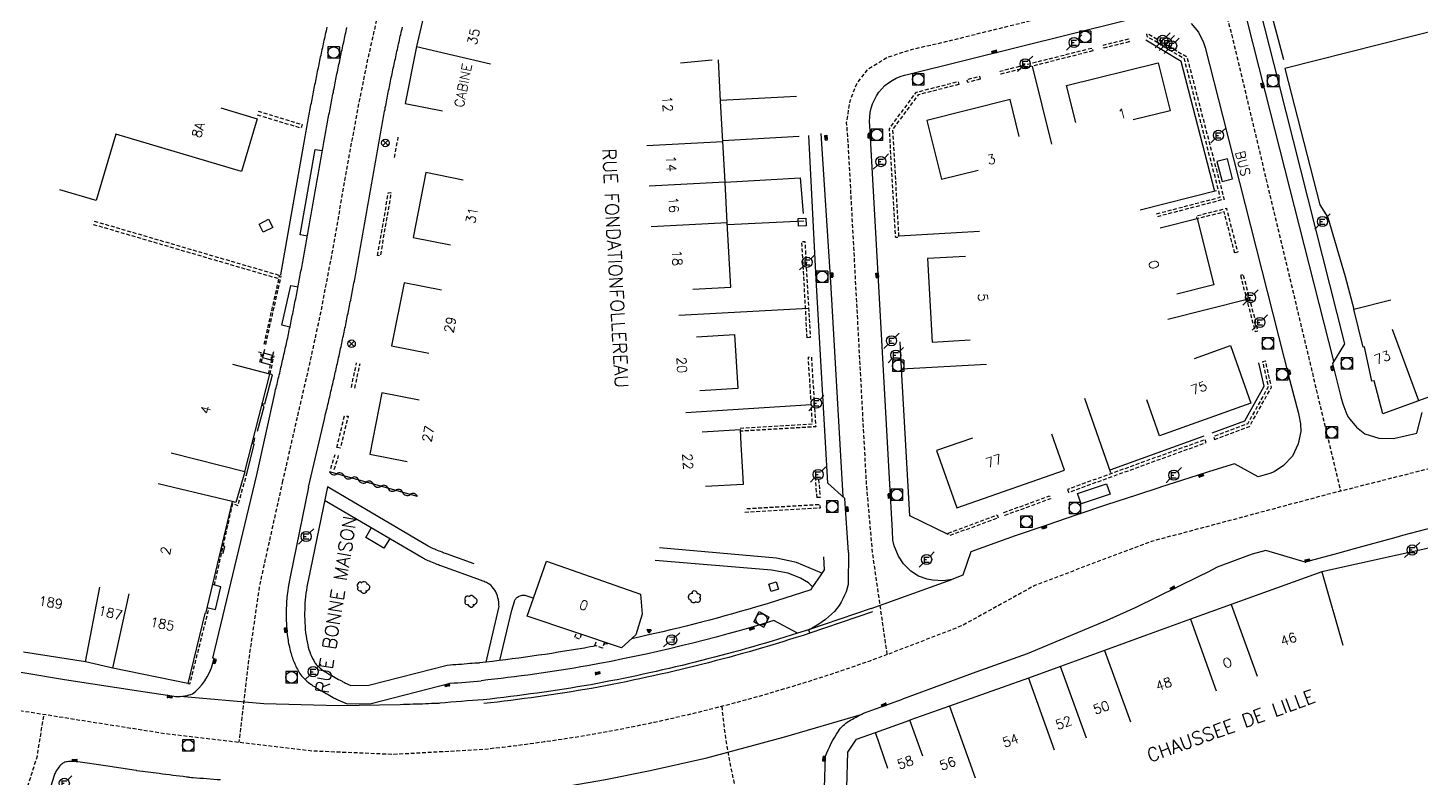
# Model space of a CAD drawing. Header units: millimetres. Extents: x 79000 to 80002, y 144000 to 145000.
# Drawn here: x 79266 to 79449.1, y 144218.9 to 144317.5 of the extents above; entities that cross this region are included whole.
import ezdxf
from ezdxf.enums import TextEntityAlignment as Align

# ---------------------------------------------------------------- set-up
doc = ezdxf.new("R2010")
doc.units = ezdxf.units.MM
doc.linetypes.add('DASHED', pattern=[0.75, 0.5, -0.25])
doc.layers.get('0').update_dxf_attribs({"linetype": 'CONTINUOUS'})
for name, color, linetype in [('W0001', 6, 'DASHED'), ('W0008', 7, 'CONTINUOUS'), ('W0017', 7, 'CONTINUOUS'), ('W0100', 7, 'CONTINUOUS'), ('W0105', 7, 'CONTINUOUS'), ('W0112', 1, 'DASHED'), ('W0300', 7, 'CONTINUOUS'), ('W0310', 3, 'CONTINUOUS'), ('W0322', 7, 'CONTINUOUS'), ('W0334', 7, 'CONTINUOUS'), ('W0400', 7, 'CONTINUOUS'), ('W0420', 7, 'CONTINUOUS'), ('W0469', 7, 'CONTINUOUS'), ('W0471', 7, 'CONTINUOUS'), ('W0851', 7, 'CONTINUOUS'), ('W0984', 7, 'CONTINUOUS'), ('W0989', 7, 'CONTINUOUS'), ('W0991', 7, 'CONTINUOUS'), ('W1102', 7, 'CONTINUOUS')]:
    doc.layers.add(name, color=color, linetype=linetype)
doc.styles.get("Standard").update_dxf_attribs({"font": 'romans.shx', "width": 0.85})

# ---------------------------------------------------------------- blocks, each defined once
blk = doc.blocks.new('t105o')
for p, q in [((-0.5, 0), (0.5, 0)), ((0.5, 0), (0.2, 0.1)), ((0.5, 0), (0.2, -0.1))]:
    blk.add_line(p, q)
blk = doc.blocks.new('T420')
for p, q in [((0.75, 0.75), (-0.75, 0.75)), ((-0.75, 0.75), (-0.75, -0.75)), ((0.75, 0.75), (0.75, -0.75)), ((0.75, -0.75), (-0.75, -0.75))]:
    blk.add_line(p, q)
blk.add_ellipse((0, 0), major_axis=(-0.53, 0.53), ratio=1, start_param=3.926991, end_param=10.210176)
blk = doc.blocks.new('t310o')
at = {"color": 0, "linetype": 'Continuous'}
for centre, start, end in [((-0.5, 0.38), 216.8699, 323.1304), ((0.5, -0.37), 36.8699, 143.1303)]:
    blk.add_arc(centre, 0.625, start, end, dxfattribs=at)
blk = doc.blocks.new('T471')
for p, q in [((-0.333334, 0.333334), (-0.333334, -0.333334)), ((-0.333334, 0.333334), (0.333334, 0.333334)), ((-0.333334, 0), (0, 0)), ((0.500001, 0.500001), (1.000002, 1.000002)), ((-0.500001, -0.500001), (-1.000002, -1.000002)), ((-0.333334, -0.333334), (0.333334, -0.333334))]:
    blk.add_line(p, q)
blk.add_ellipse((0, 0), major_axis=(0.471405, 0.471405), ratio=1, start_param=5.4977871438, end_param=11.780972451)
blk = doc.blocks.new('T300')
for p, q in [((-0.8, 0.51), (-0.86, 0.34)), ((-0.86, 0.34), (-0.86, 0.17)), ((-0.86, 0.17), (-0.74, 0.06)), ((-0.69, 0.63), (-0.8, 0.51)), ((-0.8, -0.06), (-0.74, 0.06)), ((-0.74, 0.06), (-0.69, 0.11)), ((-0.57, 0.69), (-0.69, 0.63)), ((-0.46, 0.69), (-0.57, 0.69)), ((-0.29, 0.63), (-0.46, 0.69)), ((-0.29, 0.63), (-0.17, 0.74)), ((-0.23, 0.57), (-0.29, 0.63)), ((-0.17, 0.74), (-0.06, 0.8)), ((-0.06, 0.8), (0.06, 0.8)), ((0.06, 0.8), (0.23, 0.74)), ((0.23, 0.74), (0.34, 0.63)), ((0.34, 0.63), (0.4, 0.51)), ((0.46, 0.46), (0.34, 0.46)), ((0.4, 0.51), (0.4, 0.46)), ((0.57, 0.4), (0.46, 0.46)), ((0.57, 0.4), (0.69, 0.29)), ((0.69, 0.29), (0.74, 0.17)), ((0.74, 0.06), (0.69, -0.17)), ((0.74, 0.17), (0.74, 0.06)), ((-0.8, -0.17), (-0.8, -0.06)), ((-0.8, -0.23), (-0.8, -0.17)), ((-0.74, -0.34), (-0.8, -0.23)), ((-0.69, -0.4), (-0.74, -0.34)), ((-0.51, -0.46), (-0.69, -0.4)), ((-0.4, -0.46), (-0.51, -0.46)), ((-0.4, -0.46), (-0.34, -0.46)), ((-0.34, -0.46), (-0.34, -0.4)), ((-0.34, -0.51), (-0.34, -0.46)), ((-0.29, -0.63), (-0.34, -0.51)), ((-0.17, -0.74), (-0.29, -0.63)), ((-0.06, -0.8), (-0.17, -0.74)), ((0.06, -0.8), (-0.06, -0.8)), ((0.17, -0.74), (0.06, -0.8)), ((0.23, -0.69), (0.17, -0.74)), ((0.29, -0.46), (0.23, -0.46)), ((0.29, -0.63), (0.23, -0.69)), ((0.46, -0.4), (0.29, -0.46)), ((0.34, -0.51), (0.29, -0.63)), ((0.34, -0.51), (0.34, -0.46)), ((0.57, -0.34), (0.46, -0.4)), ((0.63, -0.29), (0.57, -0.34)), ((0.69, -0.17), (0.63, -0.29))]:
    blk.add_line(p, q)
blk = doc.blocks.new('T400')
for p, q in [((-0.15, 0.3), (0.15, 0.3)), ((-0.15, -0.25), (-0.15, 0.3)), ((-0.15, 0.15), (0.15, 0.15)), ((-0.15, 0), (0.15, 0)), ((0.15, 0.3), (0.15, -0.25)), ((-0.15, -0.15), (0.15, -0.15)), ((-0.15, -0.25), (-0.15, -0.3)), ((-0.15, -0.3), (0.15, -0.3)), ((0.15, -0.3), (0.15, -0.25))]:
    blk.add_line(p, q)
blk = doc.blocks.new('t112o')
at = {"color": 0, "linetype": 'Continuous'}
for p, q in [((-0.5, 0.5), (0.5, 0.5)), ((-0.5, -0.5), (-0.5, 0.5)), ((0.5, 0.5), (0.5, -0.5)), ((0.5, -0.5), (-0.5, -0.5))]:
    blk.add_line(p, q, dxfattribs=at)
blk = doc.blocks.new('T851')
for p, q in [((-0.25, -0.15), (0, 0.32)), ((0, 0.32), (0.25, -0.15)), ((-0.25, -0.15), (0.25, -0.15))]:
    blk.add_line(p, q)
for major_axis in [(-0.106, 0.106), (-0.0354, 0.0354), (-0.0236, 0.0236)]:
    blk.add_ellipse((0, 0), major_axis=major_axis, ratio=1, start_param=3.926991, end_param=10.210176)
blk = doc.blocks.new('T469')
at = {"color": 0, "linetype": 'Continuous', "flags": 128}
for points in [[(-0.35, 0.35), (0.35, -0.35)], [(-0.35, -0.35), (0.35, 0.35)]]:
    blk.add_lwpolyline(points, dxfattribs=at)
at = {"color": 0, "linetype": 'Continuous'}
blk.add_circle((0, 0), 0.5, dxfattribs=at)

msp = doc.modelspace()

# ---------------------------------------------------------------- linework, layer by layer
at = {"layer": 'W0001', "flags": 128}
for points in [[(79329.54, 144393.66), (79322.61, 144364.24), (79315.76, 144335.34), (79313.66, 144326.51), (79312.18, 144320.23), (79310.64, 144313.45), (79309.33, 144306.98), (79308.27, 144301.22), (79307.15, 144294.89), (79305.92, 144287.87), (79304.33, 144279.58), (79302.67, 144271.97), (79301.49, 144266.93), (79300.48, 144262.49), (79299.45, 144257.94)], [(79412.6, 144359.34), (79418.82, 144335.83), (79424.1, 144316.85), (79438.48, 144256.59)], [(79483.11, 144267.3), (79459.63, 144261.94), (79437.07, 144256.24), (79426.35, 144253.38), (79413.65, 144250), (79398.32, 144244.22), (79388.73, 144238.91), (79378.91, 144235.12), (79377, 144248.37), (79376.16, 144257.95), (79373.8, 144302.04), (79373.57, 144305.03), (79374.06, 144308), (79374.89, 144310.13), (79376.42, 144312.09), (79378.87, 144313.59), (79382.1, 144314.65), (79386.59, 144315.66), (79421.99, 144324.44)], [(79041.26, 144287.38), (79079.33, 144290.15), (79092.89, 144290.91), (79104.38, 144290.31), (79114.89, 144288.96), (79125.18, 144286.93), (79135.99, 144283.85), (79146.13, 144279.43), (79155.89, 144274.32), (79166.25, 144268.25), (79173.5, 144263.34), (79186.04, 144255.46), (79198.06, 144248.18), (79207.37, 144243), (79216, 144239.03), (79223.43, 144236.25), (79232.07, 144233.92), (79244.31, 144231.15), (79256.4, 144229.12), (79284.16, 144224.74), (79303.3, 144222.49), (79314.04, 144222.04), (79326.54, 144222.73)], [(79299.45, 144257.94), (79296.43, 144244.36), (79294.91, 144233.99), (79293.69, 144223.62)], [(79254.81, 144206.86), (79261.69, 144210.52), (79264.14, 144212.71), (79265.06, 144214.91), (79267.21, 144221.8), (79268.08, 144227.28)]]:
    msp.add_lwpolyline(points, dxfattribs=at)
msp.add_lwpolyline([(79378.91, 144235.12, -0.043531), (79341.09, 144224.78, -0.015662), (79326.54, 144222.73, -0.015662)], format="xyb", dxfattribs=at)
at = {"layer": 'W0001'}
msp.add_lwpolyline([(79357.15, 144228.31, 0.143643), (79373.46, 144187.51), (79375.28, 144185.81), (79381.18, 144178.85)], format="xyb", dxfattribs=at)
at = {"layer": 'W0008', "flags": 128}
for points in [[(79437.6, 144273.69), (79428.58, 144309.15), (79419.23, 144345.97), (79415.61, 144360.14)], [(79417.51, 144360.64), (79421.14, 144346.41), (79430.33, 144310.23), (79438.97, 144276.15), (79439.02, 144275.94), (79437.41, 144273.36), (79438.52, 144268.98), (79438.79, 144268.08), (79439.31, 144266.68), (79439.54, 144266.26), (79440.56, 144264.99), (79441.69, 144264.12), (79443.51, 144263.55), (79445.42, 144263.52), (79448.52, 144264.2), (79449.2, 144266.92)], [(79296.05, 144258.75), (79298.41, 144269.45), (79298.47, 144269.7), (79298.53, 144269.94), (79298.59, 144270.18), (79298.65, 144270.42), (79298.71, 144270.67), (79298.77, 144270.91), (79298.82, 144271.15), (79298.88, 144271.39), (79298.94, 144271.64), (79299, 144271.88), (79299.06, 144272.12), (79299.11, 144272.37), (79299.17, 144272.61), (79299.23, 144272.85), (79299.28, 144273.09), (79299.34, 144273.34), (79299.4, 144273.58), (79299.45, 144273.82), (79299.51, 144274.07), (79299.56, 144274.31), (79299.62, 144274.55), (79299.67, 144274.8), (79299.73, 144275.04), (79299.78, 144275.28), (79299.84, 144275.53), (79299.89, 144275.77), (79299.95, 144276.02), (79300, 144276.26), (79300.05, 144276.5), (79300.11, 144276.75), (79300.16, 144276.99), (79300.21, 144277.23), (79300.26, 144277.48), (79300.32, 144277.72), (79300.37, 144277.97), (79300.42, 144278.21), (79300.47, 144278.45), (79300.52, 144278.69), (79300.57, 144278.94), (79300.62, 144279.18), (79300.67, 144279.42), (79300.72, 144279.67), (79300.77, 144279.91), (79300.82, 144280.15), (79300.87, 144280.39), (79300.92, 144280.64), (79300.97, 144280.88), (79301.02, 144281.12), (79301.06, 144281.37), (79301.11, 144281.61), (79301.16, 144281.85), (79301.21, 144282.1), (79301.26, 144282.34), (79301.3, 144282.59), (79301.35, 144282.83), (79301.4, 144283.07), (79301.44, 144283.32), (79301.49, 144283.56), (79301.54, 144283.8), (79301.58, 144284.05), (79301.63, 144284.29), (79301.68, 144284.53), (79301.72, 144284.78), (79301.77, 144285.02), (79301.81, 144285.27), (79301.86, 144285.51), (79301.91, 144285.75), (79301.95, 144286), (79302, 144286.25), (79302.04, 144286.49), (79302.09, 144286.74), (79302.14, 144286.99), (79302.18, 144287.24), (79302.23, 144287.49), (79302.27, 144287.74), (79302.32, 144287.98), (79302.36, 144288.23), (79302.41, 144288.48), (79302.45, 144288.73), (79302.5, 144288.98), (79302.54, 144289.23), (79302.58, 144289.48), (79302.63, 144289.73), (79302.67, 144289.97), (79302.72, 144290.22), (79302.76, 144290.47), (79302.8, 144290.72), (79302.85, 144290.97), (79302.89, 144291.22), (79302.93, 144291.47), (79302.98, 144291.72), (79303.02, 144291.97), (79303.06, 144292.21), (79303.11, 144292.46), (79303.15, 144292.71), (79303.19, 144292.96), (79303.24, 144293.21), (79303.28, 144293.46), (79303.32, 144293.71), (79303.37, 144293.96), (79303.41, 144294.21), (79303.46, 144294.45), (79303.5, 144294.7), (79303.54, 144294.95), (79303.59, 144295.2), (79303.63, 144295.45), (79303.67, 144295.7), (79303.72, 144295.95), (79303.76, 144296.2), (79303.8, 144296.44), (79303.85, 144296.69), (79303.89, 144296.94), (79303.94, 144297.19), (79303.98, 144297.44), (79304.02, 144297.68), (79304.07, 144297.93), (79304.11, 144298.18), (79304.16, 144298.43), (79304.2, 144298.67), (79304.24, 144298.92), (79304.29, 144299.17), (79304.33, 144299.42), (79304.37, 144299.66), (79304.42, 144299.91), (79304.46, 144300.16), (79304.5, 144300.41), (79304.55, 144300.65), (79304.59, 144300.9), (79304.63, 144301.15), (79304.68, 144301.4), (79304.72, 144301.64), (79304.77, 144301.89), (79304.81, 144302.14), (79304.85, 144302.39), (79304.9, 144302.63), (79304.94, 144302.88), (79304.99, 144303.13), (79305.03, 144303.37), (79305.08, 144303.62), (79305.12, 144303.87), (79305.17, 144304.12), (79305.21, 144304.36), (79305.26, 144304.61), (79305.31, 144304.86), (79305.35, 144305.1), (79305.4, 144305.35), (79305.45, 144305.59), (79305.49, 144305.84), (79305.54, 144306.08), (79305.59, 144306.32), (79305.63, 144306.57), (79305.68, 144306.81), (79305.73, 144307.06), (79305.77, 144307.3), (79305.82, 144307.54), (79305.87, 144307.79), (79305.91, 144308.03), (79305.96, 144308.28), (79306.01, 144308.52), (79306.06, 144308.76), (79306.11, 144309.01), (79306.15, 144309.25), (79306.2, 144309.49), (79306.25, 144309.74), (79306.3, 144309.98), (79306.35, 144310.23), (79306.4, 144310.47), (79306.45, 144310.71), (79306.49, 144310.96), (79306.54, 144311.2), (79306.59, 144311.44), (79306.64, 144311.69), (79306.69, 144311.93), (79306.74, 144312.17), (79306.79, 144312.42), (79306.84, 144312.66), (79306.9, 144312.9), (79306.95, 144313.15), (79307, 144313.39), (79307.05, 144313.63), (79307.1, 144313.88), (79307.15, 144314.12), (79307.2, 144314.36), (79307.26, 144314.6), (79307.31, 144314.85), (79307.36, 144315.09), (79307.42, 144315.34), (79307.47, 144315.58), (79307.52, 144315.82), (79307.58, 144316.07), (79307.63, 144316.31), (79307.68, 144316.55), (79307.74, 144316.8), (79307.79, 144317.04), (79307.85, 144317.28), (79307.9, 144317.53)], [(79299.2, 144285.01), (79302.18, 144301.93), (79302.23, 144302.18), (79302.27, 144302.43), (79302.31, 144302.67), (79302.36, 144302.92), (79302.4, 144303.17), (79302.44, 144303.41), (79302.49, 144303.66), (79302.53, 144303.9), (79302.58, 144304.15), (79302.62, 144304.4), (79302.67, 144304.64), (79302.71, 144304.89), (79302.76, 144305.13), (79302.8, 144305.38), (79302.85, 144305.63), (79302.89, 144305.87), (79302.94, 144306.12), (79302.99, 144306.36), (79303.03, 144306.61), (79303.08, 144306.85), (79303.13, 144307.1), (79303.17, 144307.35), (79303.22, 144307.59), (79303.27, 144307.83), (79303.32, 144308.08), (79303.36, 144308.32), (79303.41, 144308.56), (79303.46, 144308.81), (79303.51, 144309.05), (79303.55, 144309.29), (79303.6, 144309.53), (79303.65, 144309.78), (79303.7, 144310.02), (79303.75, 144310.26), (79303.79, 144310.51), (79303.84, 144310.75), (79303.89, 144310.99), (79303.94, 144311.23), (79303.99, 144311.48), (79304.04, 144311.72), (79304.09, 144311.96), (79304.14, 144312.2), (79304.19, 144312.45), (79304.24, 144312.69), (79304.29, 144312.93), (79304.34, 144313.17), (79304.39, 144313.41), (79304.44, 144313.66), (79304.5, 144313.9), (79304.55, 144314.14), (79304.6, 144314.38), (79304.65, 144314.62), (79304.71, 144314.87), (79304.76, 144315.11), (79304.81, 144315.36), (79304.87, 144315.6), (79304.92, 144315.85), (79304.98, 144316.1), (79305.03, 144316.34), (79305.09, 144316.59), (79305.14, 144316.83), (79305.2, 144317.08), (79305.25, 144317.32), (79305.31, 144317.57)], [(79302.86, 144257.14), (79304.93, 144266.04), (79304.99, 144266.28), (79305.05, 144266.53), (79305.1, 144266.77), (79305.16, 144267.02), (79305.22, 144267.26), (79305.28, 144267.51), (79305.34, 144267.75), (79305.4, 144268), (79305.46, 144268.24), (79305.51, 144268.49), (79305.57, 144268.74), (79305.63, 144268.98), (79305.69, 144269.23), (79305.74, 144269.47), (79305.8, 144269.72), (79305.86, 144269.96), (79305.92, 144270.21), (79305.97, 144270.45), (79306.03, 144270.7), (79306.09, 144270.95), (79306.14, 144271.19), (79306.2, 144271.44), (79306.25, 144271.68), (79306.31, 144271.93), (79306.37, 144272.17), (79306.42, 144272.42), (79306.48, 144272.67), (79306.53, 144272.91), (79306.59, 144273.15), (79306.64, 144273.39), (79306.7, 144273.63), (79306.75, 144273.87), (79306.8, 144274.12), (79306.86, 144274.36), (79306.91, 144274.6), (79306.96, 144274.84), (79307.01, 144275.08), (79307.07, 144275.33), (79307.12, 144275.57), (79307.17, 144275.81), (79307.22, 144276.05), (79307.28, 144276.29), (79307.33, 144276.54), (79307.38, 144276.78), (79307.43, 144277.02), (79307.48, 144277.27), (79307.53, 144277.51), (79307.58, 144277.76), (79307.63, 144278.01), (79307.69, 144278.25), (79307.74, 144278.5), (79307.79, 144278.75), (79307.84, 144278.99), (79307.89, 144279.24), (79307.94, 144279.49), (79307.99, 144279.73), (79308.04, 144279.98), (79308.09, 144280.23), (79308.14, 144280.48), (79308.19, 144280.72), (79308.24, 144280.97), (79308.29, 144281.22), (79308.34, 144281.46), (79308.39, 144281.71), (79308.44, 144281.96), (79308.49, 144282.21), (79308.53, 144282.45), (79308.58, 144282.7), (79308.63, 144282.95), (79308.68, 144283.19), (79308.73, 144283.44), (79308.77, 144283.69), (79308.82, 144283.94), (79308.87, 144284.18), (79308.92, 144284.43), (79308.96, 144284.68), (79309.01, 144284.93), (79309.06, 144285.17), (79309.1, 144285.42), (79309.15, 144285.67), (79309.19, 144285.92), (79309.24, 144286.16), (79309.28, 144286.41), (79309.33, 144286.66), (79309.37, 144286.91), (79309.42, 144287.16), (79309.46, 144287.4), (79309.51, 144287.65), (79309.55, 144287.9), (79309.59, 144288.15), (79309.64, 144288.4), (79309.68, 144288.65), (79309.72, 144288.89), (79309.77, 144289.14), (79309.81, 144289.39), (79309.85, 144289.64), (79309.9, 144289.89), (79309.94, 144290.13), (79309.98, 144290.38), (79310.02, 144290.63), (79310.07, 144290.88), (79310.11, 144291.13), (79310.15, 144291.38), (79310.19, 144291.62), (79310.24, 144291.87), (79310.28, 144292.12), (79310.32, 144292.37), (79310.37, 144292.62), (79310.41, 144292.87), (79310.45, 144293.11), (79310.5, 144293.36), (79310.54, 144293.61), (79310.58, 144293.86), (79310.63, 144294.11), (79310.67, 144294.35), (79310.71, 144294.6), (79310.76, 144294.85), (79310.8, 144295.1), (79310.85, 144295.35), (79310.89, 144295.6), (79310.93, 144295.84), (79310.98, 144296.09), (79311.02, 144296.34), (79311.07, 144296.59), (79311.11, 144296.84), (79311.16, 144297.08), (79311.2, 144297.33), (79311.24, 144297.58), (79311.29, 144297.83), (79311.33, 144298.08), (79311.38, 144298.32), (79311.42, 144298.57), (79311.46, 144298.82), (79311.51, 144299.07), (79311.55, 144299.32), (79311.59, 144299.57), (79311.64, 144299.81), (79311.68, 144300.06), (79311.73, 144300.31), (79311.77, 144300.56), (79311.81, 144300.81), (79311.86, 144301.05), (79311.9, 144301.3), (79311.95, 144301.55), (79311.99, 144301.8), (79312.03, 144302.05), (79312.08, 144302.3), (79312.12, 144302.54), (79312.17, 144302.79), (79312.21, 144303.04), (79312.26, 144303.29), (79312.3, 144303.54), (79312.35, 144303.78), (79312.39, 144304.03), (79312.44, 144304.28), (79312.48, 144304.53), (79312.53, 144304.78), (79312.57, 144305.02), (79312.62, 144305.27), (79312.66, 144305.52), (79312.71, 144305.77), (79312.76, 144306.01), (79312.8, 144306.26), (79312.85, 144306.51), (79312.9, 144306.76), (79312.94, 144307.01), (79312.99, 144307.25), (79313.04, 144307.5), (79313.09, 144307.75), (79313.13, 144308), (79313.18, 144308.24), (79313.23, 144308.49), (79313.28, 144308.74), (79313.33, 144308.98), (79313.38, 144309.23), (79313.43, 144309.48), (79313.48, 144309.73), (79313.53, 144309.97), (79313.58, 144310.22), (79313.63, 144310.47), (79313.68, 144310.71), (79313.73, 144310.96), (79313.78, 144311.2), (79313.83, 144311.45), (79313.89, 144311.7), (79313.94, 144311.94), (79313.99, 144312.19), (79314.04, 144312.43), (79314.1, 144312.68), (79314.15, 144312.92), (79314.2, 144313.17), (79314.26, 144313.42), (79314.31, 144313.66), (79314.36, 144313.91), (79314.42, 144314.15), (79314.47, 144314.4), (79314.53, 144314.64), (79314.58, 144314.89), (79314.64, 144315.13), (79314.69, 144315.38), (79314.75, 144315.62), (79314.8, 144315.87), (79314.86, 144316.11), (79314.91, 144316.36), (79314.97, 144316.6), (79315.03, 144316.85), (79315.08, 144317.09), (79315.14, 144317.34), (79315.2, 144317.58)], [(79418.85, 144318.06), (79419.8, 144316.89), (79420.46, 144315.57), (79420.7, 144314.87), (79423, 144305.8), (79431.78, 144271.27), (79432.91, 144266.97), (79432.99, 144266.58), (79433.2, 144265.43), (79433.24, 144264.44), (79432.93, 144262.83), (79432.17, 144261.2), (79430.97, 144259.96), (79429.74, 144259.15), (79429.18, 144258.91), (79427.64, 144258.49), (79424.54, 144260.17), (79421.27, 144259.16), (79419.62, 144258.64), (79414.8, 144257.11), (79414.71, 144257.09), (79411.66, 144256.09), (79407.73, 144254.79), (79403.84, 144253.48), (79399.87, 144252.13), (79395.71, 144250.71), (79394.63, 144250.33), (79389.89, 144248.64), (79388.84, 144245.54), (79387.39, 144244.97), (79386.28, 144244.82), (79384.86, 144244.9), (79384.15, 144245.02), (79383.03, 144245.44), (79382.01, 144246.09), (79381.04, 144247.03), (79380.37, 144248.07), (79379.8, 144249.43), (79379.65, 144250.17), (79379.59, 144251.37), (79379.22, 144258.3), (79378.61, 144269.3), (79377.84, 144282.75), (79376.63, 144304.61), (79376.59, 144305.19), (79376.6, 144305.78), (79376.67, 144306.36), (79376.8, 144306.93), (79376.98, 144307.48), (79377.21, 144308.02), (79377.49, 144308.53), (79377.82, 144309.02), (79378.19, 144309.46), (79378.61, 144309.88), (79379.06, 144310.25), (79379.55, 144310.57), (79380.06, 144310.85), (79380.6, 144311.08), (79381.16, 144311.25), (79381.73, 144311.37), (79410.11, 144318.44)], [(79373.11, 144255.91), (79371.51, 144284.06), (79370.23, 144303.61)], [(79302.71, 144290.1), (79301.73, 144290.29), (79303.71, 144301.5), (79304.64, 144301.35)], [(79300.4, 144278.15), (79299.35, 144278.41), (79300.54, 144283.62), (79301.47, 144283.45)], [(79290.44, 144234.6), (79290.28, 144234.65), (79296.05, 144258.75)], [(79313.47, 144250.31), (79312.75, 144249.11), (79310.36, 144250.52), (79311.07, 144251.74)], [(79450.65, 144251.84), (79446.6, 144250.76), (79445.73, 144250.52), (79440.26, 144249.01), (79438.09, 144248.41), (79433.84, 144247.25), (79428.64, 144248.82), (79426.85, 144248.31), (79426.04, 144248.03), (79422.6, 144246.74), (79422.26, 144246.59), (79421.02, 144245.96), (79419.86, 144245.38), (79411.58, 144241.29), (79407.78, 144239.62), (79397.29, 144235.24), (79390.53, 144232.8), (79380.93, 144229.28)], [(79291.85, 144249.33), (79291.63, 144249.37)], [(79291.64, 144248.41), (79291.85, 144249.33)], [(79291.64, 144248.41), (79291.43, 144248.46)], [(79289.5, 144241.3), (79290.62, 144241.07), (79291.31, 144244.01), (79290.22, 144244.35)], [(79376.81, 144241.2), (79387.39, 144244.97)]]:
    msp.add_lwpolyline(points, dxfattribs=at)
at = {"layer": 'W0008'}
msp.add_lwpolyline([(79373.81, 144248.54), (79373.35, 144255.65), (79371.09, 144257.65), (79369.57, 144284.45), (79368.59, 144303.35), (79368.59, 144303.35), (79368.59, 144303.35)], dxfattribs=at)
at = {"layer": 'W0008', "flags": 128}
for points in [[(79190.35, 144258.96), (79194.67, 144256.25, 0.00597), (79196.39, 144255.19, 0.002175), (79201.16, 144252.38, 0.003158), (79202.93, 144251.36, 0.002389), (79205.29, 144250.04, 0.011449), (79207.69, 144248.78, 0.005651), (79212.64, 144246.39, 0.009109), (79216.15, 144244.83, 0.007204), (79220.66, 144242.99, 0.01382), (79226.62, 144240.85, 0.013845), (79232.68, 144239.04, 0.005641), (79237.86, 144237.71, 0.010241), (79240.74, 144237.07, 0.002835), (79246.04, 144236.04, 0.005439), (79248.81, 144235.54), (79270.8, 144231.87), (79281.39, 144230.23), (79285.17, 144229.64, 0.061084), (79285.99, 144229.61, 0.041883), (79287.18, 144229.82, 0.125558), (79287.95, 144230.24, 0.160232), (79290.44, 144234.6, 0.040635)], [(79302.86, 144257.14), (79300.42, 144245.36, 0.039244), (79299.95, 144241.6, 0.038528), (79300.06, 144237.73, 0.031617), (79300.39, 144235.85, 0.037062), (79300.88, 144234.3, 0.03336), (79301.57, 144232.86, 0.061753), (79302.09, 144232.17, 0.03015), (79302.84, 144231.47, 0.032055), (79303.62, 144230.91, 0.010455), (79304.29, 144230.51, 0.00396), (79306.09, 144229.5, 0.016546), (79306.69, 144229.19), (79307.91, 144228.65), (79311.08, 144228.69), (79321.46, 144231.36, 0.006405), (79325.56, 144231.69)], [(79324.61, 144247.04), (79320.98, 144248.35, -0.006833), (79320.4, 144248.57, -0.005076), (79319.6, 144248.89, -0.013281), (79318.93, 144249.19, -0.02061), (79318.59, 144249.37), (79305.33, 144257.15), (79302.79, 144244.87, 0.039244), (79302.36, 144241.48, 0.038528), (79302.47, 144237.99, 0.031617), (79302.74, 144236.41, 0.037062), (79303.12, 144235.2, 0.03336), (79303.68, 144234.05, 0.061753), (79303.84, 144233.84, 0.03015), (79304.37, 144233.34, 0.032055), (79304.9, 144232.96, 0.010455), (79305.49, 144232.61, 0.00396), (79307.25, 144231.62, 0.015938), (79307.7, 144231.39), (79308.41, 144231.08), (79310.76, 144231.1), (79321.07, 144233.75, 0.004505), (79324.06, 144233.98, -0.016033), (79325.31, 144234.04, 0.000143)], [(79327.88, 144241.25), (79327.88, 144241.25, 0.024226), (79327.86, 144242.02, 0.068081), (79327.56, 144243.13, 0.078188), (79327, 144244.04, 0.107092), (79326.38, 144244.51, 0.005632), (79325.79, 144244.77, 0.015741), (79325.58, 144244.85), (79320.39, 144246.73, -0.006833), (79319.77, 144246.97, -0.005076), (79318.94, 144247.3, -0.013281), (79318.19, 144247.64, -0.02061), (79317.72, 144247.89), (79304.96, 144255.37)], [(79329.56, 144240.94), (79329.91, 144242.09, -0.107517), (79330.08, 144242.43, -0.085176), (79330.43, 144242.75, -0.107029), (79330.92, 144242.93, -0.112569), (79331.42, 144242.89), (79332.44, 144242.56)], [(79325.84, 144229.19, 0.005739), (79320.1, 144228.73, -0.01055), (79319.82, 144228.71, -0.002123), (79316.62, 144228.59, -0.003887), (79314.88, 144228.54), (79306.79, 144228.38), (79296.99, 144228.64), (79285.99, 144229.61)], [(79291.3, 144218.65, 0.00097), (79287.68, 144218.93, -0.008332), (79287.25, 144218.97, -0.00402), (79286.81, 144219.03, -0.000496), (79283.21, 144219.49, -0.000154), (79280.28, 144219.87, -0.004784), (79280.19, 144219.88), (79276.15, 144220.49), (79272.52, 144221.02, 0.030488), (79271.82, 144221.07, 0.030978), (79271.12, 144221.04, 0.116514), (79270.58, 144220.85, 0.091), (79270.05, 144220.35, 0.035284), (79269.6, 144219.65, 0.049515), (79269.36, 144219.1), (79268.76, 144217.14)]]:
    msp.add_lwpolyline(points, format="xyb", dxfattribs=at)
at = {"layer": 'W0008'}
for points in [[(79373.81, 144248.54), (79373.78, 144244.35, -0.122744), (79371.96, 144240.79, -0.094529), (79368.55, 144238.38), (79368.72, 144237.93, -0.033711), (79340.04, 144230.69, -0.015634), (79325.89, 144228.69)], [(79367.11, 144237.93, -0.03196), (79339.96, 144231.17, -0.015631), (79325.84, 144229.19, -0.015631)], [(79383.44, 144180.8), (79376.27, 144189.21), (79372.09, 144194.1), (79371.93, 144194.52), (79370.2, 144201.82), (79370.16, 144202.23), (79370.79, 144221.77, -0.053284), (79372.5, 144225.08, -0.115089), (79373.85, 144226.36, -0.015696), (79375.8, 144227.41), (79380.93, 144229.28)]]:
    msp.add_lwpolyline(points, format="xyb", dxfattribs=at)
at = {"layer": 'W0017', "flags": 128}
for points in [[(79296.14, 144264.5), (79297, 144267.72), (79296.83, 144267.79), (79296.92, 144268.11), (79297.09, 144268.08), (79298.1, 144271.89), (79297.86, 144271.97)], [(79294.79, 144259.05), (79295.69, 144262.77), (79295.54, 144262.82), (79295.61, 144263.12), (79295.71, 144263.1), (79295.81, 144263.61)]]:
    msp.add_lwpolyline(points, dxfattribs=at)
at = {"layer": 'W0100', "flags": 128}
for points in [[(79335.08, 144391.12), (79333.93, 144386.33), (79332.86, 144381.53), (79331.72, 144376.8), (79330.61, 144372.15), (79329.5, 144367.51), (79328.35, 144362.63), (79327.3, 144358.26), (79326.19, 144353.61), (79325.09, 144348.93), (79323.97, 144344.24), (79322.9, 144339.73), (79320.64, 144330.11), (79320.64, 144330.08), (79319.54, 144325.48), (79318.39, 144320.83), (79317.04, 144315.01), (79315.55, 144307.54), (79320.45, 144306.56)], [(79355.9, 144313.23), (79351.74, 144312.85)], [(79353.34, 144283.13), (79358.34, 144283.4), (79357.88, 144291.87), (79357.61, 144297.19), (79357.3, 144302.56), (79357.01, 144307.86), (79356.72, 144313.28), (79356.72, 144313.28)], [(79403.68, 144305.04), (79402.47, 144309.89), (79414.49, 144312.89), (79416.07, 144306.58), (79411.21, 144305.37)], [(79396.25, 144303.18), (79395.05, 144308.04), (79384.1, 144305.31), (79386.02, 144297.57), (79390.87, 144298.77)], [(79291.31, 144306.95), (79296.1, 144305.52), (79294.04, 144298.6), (79277.54, 144303.51), (79274.94, 144294.77), (79270.15, 144296.19)], [(79323.19, 144297.48), (79318.28, 144298.46), (79316.6, 144289.94), (79321.5, 144288.97)], [(79414.78, 144291.21), (79419.62, 144292.43), (79421.83, 144283.71), (79416.98, 144282.49)], [(79524.39, 144292.05), (79525.46, 144287.17), (79518.07, 144285.54), (79511.01, 144284), (79504.85, 144282.67), (79498.51, 144281.28), (79493.07, 144280.1), (79487.29, 144278.83), (79482.31, 144277.76), (79477.22, 144276.66), (79472.08, 144275.54), (79466.77, 144274.38), (79461.65, 144273.26), (79456.66, 144271.36), (79444.04, 144266.74), (79442.91, 144271.11), (79442.59, 144271.03), (79441.63, 144275.56), (79441.47, 144275.52), (79440.22, 144280.53), (79445.07, 144281.74)], [(79389.18, 144287.44), (79384.19, 144287.17), (79384.79, 144276.19), (79389.79, 144276.46)], [(79320.31, 144282.99), (79315.41, 144283.97), (79313.76, 144275.69), (79318.66, 144274.71)], [(79353.84, 144276.89), (79358.83, 144277.2), (79359.26, 144270.1), (79354.27, 144269.8)], [(79419.3, 144274.04), (79424.01, 144275.72), (79426.71, 144268.17), (79414.7, 144263.87), (79413.01, 144268.58)], [(79294.47, 144259.12), (79297.76, 144271.97), (79292.92, 144273.22)], [(79297.83, 144273.21), (79296.64, 144273.5)], [(79297.98, 144273.83), (79296.78, 144274.11)], [(79298.12, 144274.43), (79296.92, 144274.71)], [(79317.4, 144268.54), (79312.49, 144269.5), (79310.91, 144261.46), (79315.81, 144260.49)], [(79354.58, 144264.41), (79359.57, 144264.7), (79359.68, 144262.74), (79359.9, 144259.1), (79359.99, 144257.48), (79355, 144257.19)], [(79390.1, 144263.58), (79385.38, 144261.93), (79388.03, 144254.39), (79402.19, 144259.36), (79400.53, 144264.07)], [(79294.47, 144259.12), (79293.31, 144255.12), (79292.8, 144255.24), (79289.32, 144240.52), (79289.22, 144240.52), (79287, 144231.31), (79277.14, 144233.35), (79273.55, 144234.16), (79265.4, 144235.44)], [(79482.73, 144254.94), (79482.42, 144254.84), (79480.69, 144254.22), (79480.69, 144255.67), (79480.55, 144255.69), (79480.52, 144255.79), (79460.75, 144251.46), (79436, 144246.01), (79424.12, 144241.71), (79418.75, 144239.78), (79412.98, 144237.69), (79407.46, 144235.68), (79401.67, 144233.56), (79397.48, 144232.03), (79387.1, 144228.34), (79381.89, 144226.49)]]:
    msp.add_lwpolyline(points, dxfattribs=at)
for points in [[(79424.3, 144297.64), (79423.61, 144300.28), (79422.24, 144299.92), (79422.93, 144297.29)], [(79298.15, 144291.23), (79296.9, 144290.61), (79296.36, 144291.7), (79297.61, 144292.32)], [(79408.19, 144256.22), (79404.37, 144254.93), (79403.92, 144256.28), (79407.73, 144257.56)]]:
    msp.add_lwpolyline(points, close=True, dxfattribs=at)
at = {"layer": 'W0100'}
msp.add_lwpolyline([(79334.13, 144247.38), (79346.47, 144243.06), (79346.71, 144240.45), (79345.85, 144237.72), (79344, 144236.02), (79331.6, 144240.16)], close=True, dxfattribs=at)
msp.add_lwpolyline([(79378.26, 144206.7), (79373.27, 144206.87), (79373.47, 144213), (79373.74, 144222.29), (79374.85, 144224), (79377.35, 144224.87), (79381.89, 144226.49)], dxfattribs=at)
at = {"layer": 'W0112', "flags": 128}
for points in [[(79410.7, 144315.64), (79407.39, 144314.82), (79407.3, 144315.21), (79410.6, 144316.03)], [(79405.92, 144314.44), (79393.85, 144311.4), (79393.75, 144311.79), (79405.82, 144314.83)], [(79388.31, 144310.03), (79382.97, 144308.67), (79379.59, 144304.12), (79380.41, 144289.95), (79380.02, 144289.92), (79379.19, 144304.24), (79382.73, 144309.02), (79388.21, 144310.42)], [(79391.13, 144310.72), (79389.49, 144310.31), (79389.39, 144310.7), (79391.04, 144311.11)], [(79311.93, 144287.56), (79313.35, 144295.82), (79313.69, 144295.81), (79312.27, 144287.48)], [(79424.57, 144287.88), (79423.19, 144293.28), (79419.64, 144292.39), (79419.54, 144292.77), (79423.48, 144293.77), (79424.96, 144287.98)], [(79368.38, 144276.75), (79367.69, 144289.39), (79368.08, 144289.41), (79368.78, 144276.77)], [(79425.32, 144284.95), (79427.25, 144277.58), (79427.64, 144277.68), (79425.71, 144285.05)], [(79421.92, 144263.4), (79426.51, 144265.1), (79429.4, 144270.25), (79428.63, 144273.66), (79428.24, 144273.57), (79428.98, 144270.31), (79426.23, 144265.42), (79421.78, 144263.78)], [(79306.57, 144262.35), (79307.57, 144266.48), (79308.06, 144266.43), (79307.01, 144262.23)], [(79402.61, 144256.83), (79402.74, 144256.45), (79420.82, 144262.99), (79420.69, 144263.37)], [(79369.68, 144255.74), (79369.48, 144258.23), (79369.88, 144258.26), (79370.08, 144255.77)], [(79394.23, 144253.79), (79400.24, 144255.98), (79400.38, 144255.6), (79394.37, 144253.41)], [(79386.93, 144251.1), (79393.35, 144253.47), (79393.49, 144253.1), (79387.07, 144250.73)]]:
    msp.add_lwpolyline(points, close=True, dxfattribs=at)
for points in [[(79414.31, 144293.05), (79422.68, 144295.23), (79417.95, 144313.4), (79413.14, 144316.28), (79413.12, 144316.27), (79413.02, 144316.66), (79413.21, 144316.7), (79418.29, 144313.66), (79423.17, 144294.94), (79414.41, 144292.66)], [(79296.22, 144306.53), (79302, 144304.78), (79301.86, 144304.29), (79296.07, 144306.04)], [(79314.16, 144300.44), (79314.65, 144303.12)], [(79298.84, 144284.52), (79274.36, 144291.68)], [(79298.97, 144284.95), (79274.49, 144292.11)], [(79297.02, 144275.92), (79299.07, 144284.96)], [(79297.22, 144275.88), (79299.27, 144284.91)], [(79296.45, 144273.54), (79296.68, 144274.56), (79296.23, 144274.67)], [(79296.65, 144273.49), (79296.93, 144274.71), (79296.27, 144274.87)], [(79297.61, 144272.01), (79298.12, 144274.43)], [(79297.81, 144271.97), (79298.32, 144274.38)], [(79308.48, 144270.22), (79309.16, 144273.46)], [(79308.94, 144270.12), (79309.62, 144273.36)], [(79359.56, 144264.87), (79369.07, 144265.43), (79368.54, 144274.22), (79368.93, 144274.25), (79369.5, 144265.05), (79359.58, 144264.47)], [(79305.79, 144259.57), (79306.35, 144261.43)], [(79306.24, 144259.43), (79306.81, 144261.29)], [(79290.49, 144244.26), (79292.89, 144254.99), (79293.57, 144254.73), (79294.79, 144259.05)], [(79360.2, 144253.84), (79370.12, 144254.42), (79370.1, 144254.82), (79360.18, 144254.24)], [(79287, 144231.31), (79287.26, 144231.27), (79289.78, 144241.25)]]:
    msp.add_lwpolyline(points, dxfattribs=at)
at = {"layer": 'W0112'}
for points in [[(79338.7, 144237.79), (79338.48, 144237.14), (79337.85, 144237.4), (79338.06, 144238)], [(79341.74, 144236.77), (79341.47, 144235.97), (79340.47, 144236.34), (79340.73, 144237.11)]]:
    msp.add_lwpolyline(points, dxfattribs=at)
at = {"layer": 'W0310', "flags": 128}
for points in [[(79421.95, 144295.99), (79417.52, 144313.07), (79412.89, 144315.85)], [(79397.93, 144312.43), (79400.49, 144302.18)], [(79422.19, 144296.05), (79412.13, 144293.51)], [(79380.43, 144290.16), (79391.01, 144290.74)], [(79368.55, 144280.62), (79351.53, 144279.7)], [(79426.19, 144281.79), (79415.76, 144279.15)], [(79386.93, 144250.89), (79381.86, 144253.37), (79380.77, 144272.68), (79380.59, 144276.24)], [(79380.77, 144272.68), (79391.96, 144273.29)], [(79421.61, 144264.25), (79425.89, 144265.83), (79428.44, 144270.39), (79427.75, 144273.46)], [(79368.92, 144267.92), (79352.44, 144266.91)], [(79408.29, 144258.99), (79404.86, 144268.76)], [(79420.52, 144263.84), (79408.16, 144259.37)], [(79317.16, 144255.9), (79305.6, 144259.15)]]:
    msp.add_lwpolyline(points, dxfattribs=at)
at = {"layer": 'W0322', "flags": 128}
for points in [[(79449.47, 144327.26), (79428.76, 144321.74), (79430.97, 144313.31)], [(79451.96, 144317.4), (79431.16, 144312.12), (79435.76, 144294.24), (79436.79, 144292.56), (79439.08, 144284.82), (79440.22, 144280.53)], [(79366.98, 144308.45), (79357.01, 144307.91)], [(79357.29, 144302.68), (79367.33, 144303.26)], [(79357.61, 144297.19), (79367.47, 144297.77), (79367.85, 144293.08)], [(79367.95, 144292.07), (79357.89, 144291.57)]]:
    msp.add_lwpolyline(points, dxfattribs=at)
at = {"layer": 'W0334'}
for points in [[(79370.51, 144247.98), (79370.6, 144246.24), (79370.16, 144245.6), (79369.1, 144244.01), (79368.57, 144244.55), (79367.52, 144245.18), (79365.89, 144245.83), (79363.68, 144246.2), (79348.39, 144247.48)], [(79370.31, 144245.81), (79367, 144247.23), (79364.36, 144247.81), (79348.98, 144249.15)], [(79326.2, 144234.14), (79327.88, 144241.25)], [(79328.01, 144234.36), (79329.56, 144240.94)], [(79376.81, 144241.2), (79368.55, 144238.38)], [(79376.97, 144240.75), (79368.72, 144237.93)], [(79336.07, 144217.71), (79341.86, 144218.72), (79347.75, 144219.91), (79355.19, 144221.55), (79365.28, 144224.26), (79375.47, 144227.24)]]:
    msp.add_lwpolyline(points, dxfattribs=at)
for points in [[(79369.1, 144244.01), (79368.87, 144243.64), (79363.25, 144241.85), (79361.61, 144241.36, -0.019656), (79345.29, 144237.21, -0.015607)], [(79368.55, 144238.38), (79367.11, 144237.93), (79363.99, 144239.59, -0.02909), (79339.52, 144233.65, -0.015619), (79325.56, 144231.69, -0.015619)], [(79342.29, 144236.59, -0.000772), (79341.64, 144236.46, -0.015607)], [(79340.65, 144236.27, -0.001835), (79339.1, 144235.99, -0.015607), (79325.31, 144234.04, -0.015607)]]:
    msp.add_lwpolyline(points, format="xyb", dxfattribs=at)
at = {"layer": 'W1102', "flags": 128}
for points in [[(79317.04, 144315.01), (79326.78, 144312.74)], [(79347.32, 144302), (79357.3, 144302.56)], [(79357.61, 144297.19), (79347.62, 144296.65)], [(79357.88, 144291.87), (79347.89, 144291.34)], [(79448.79, 144268.48), (79445.29, 144277.85)], [(79294.47, 144259.12), (79284.78, 144261.61)], [(79292.8, 144255.24), (79283.07, 144257.55)], [(79436, 144246.01), (79438.78, 144236.38)], [(79273.55, 144234.16), (79275.43, 144243.99)], [(79277.14, 144233.35), (79279.26, 144243.12)], [(79424.12, 144241.71), (79427.51, 144232.31)], [(79418.75, 144239.78), (79422.15, 144230.37)], [(79407.46, 144235.68), (79410.89, 144226.28)], [(79405.1, 144224.16), (79401.67, 144233.56)], [(79397.48, 144232.03), (79400.86, 144222.62)], [(79387.1, 144228.34), (79390.44, 144218.92)]]:
    msp.add_lwpolyline(points, dxfattribs=at)
at = {"layer": 'W1102'}
for points in [[(79383.58, 144221.79), (79381.89, 144226.49)], [(79378.99, 144220.14), (79377.35, 144224.87)]]:
    msp.add_lwpolyline(points, dxfattribs=at)

# ---------------------------------------------------------------- block references
at = {"layer": 'W0105'}
for p, rotation in [((79296.92, 144274.71), 255.8005678204025), ((79298.12, 144274.43), 253.7573384716938)]:
    msp.add_blockref('t105o', p, dxfattribs=dict(at, rotation=rotation))
at = {"layer": 'W0112'}
for p, rotation in [((79367.71, 144291.94), 92.5892980416142), ((79363.97, 144244.04), 197.6449131787784)]:
    msp.add_blockref('t112o', p, dxfattribs=dict(at, rotation=rotation))
at = {"layer": 'W0300'}
for p in [(79310.12, 144243.93), (79324.23, 144242.12)]:
    msp.add_blockref('T300', p, dxfattribs=at)
at = {"layer": 'W0300', "rotation": 175.1868117512495}
msp.add_blockref('T300', (79353.53, 144242.73), dxfattribs=at)
at = {"layer": 'W0310', "rotation": 164.2638243427388}
for p in [(79306.57, 144258.88), (79308.49, 144258.34), (79310.42, 144257.79), (79312.34, 144257.25), (79314.27, 144256.71), (79316.19, 144256.17)]:
    msp.add_blockref('t310o', p, dxfattribs=at)
at = {"layer": 'W0400'}
for p, rotation in [((79392.99, 144314.33), 103.4895872776448), ((79428.23, 144309.91), 15.74390597809712), ((79370.86, 144303.05), 5.168531288436038), ((79376.55, 144303.28), 183.1725492414694), ((79371.61, 144284.99), 3.135874316555148), ((79377.58, 144284.95), 1.987404189899138), ((79431.69, 144272.23), 14.27068246710375), ((79437.41, 144272.74), 194.8670310906014), ((79420.15, 144258.66), 287.5120101940695), ((79379.19, 144255.95), 182.9970528678586), ((79373.59, 144254.22), 184.0516806796794), ((79399.56, 144251.86), 107.8495619158346), ((79434.1, 144247.48), 285.2374582950492), ((79416.41, 144243.85), 115.7794320109296), ((79299.86, 144238.34), 5.080030125354558), ((79361.1, 144238.56), 286.9457404744007), ((79290.49, 144234.22), 164.2016977462846), ((79340.83, 144232.68), 282.1332576402074), ((79321.1, 144231.11), 104.4100658251043), ((79284.61, 144229.58), 261.0407982418134), ((79378.47, 144228.5), 110.0668200264619), ((79272.12, 144221.2), 86.12054077383155), ((79370.61, 144221.43), 178.1640623432975)]:
    msp.add_blockref('T400', p, dxfattribs=dict(at, rotation=rotation))
at = {"layer": 'W0420'}
for p in [(79404.91, 144316.3), (79306.15, 144314.22), (79382.97, 144310.7), (79429.6, 144310.49), (79377.55, 144303.42), (79370.35, 144284.75), (79428.92, 144276.01), (79380.34, 144273.08), (79439.29, 144273.37), (79430.8, 144271.94), (79437.3, 144264.31), (79437.32, 144264.29), (79380.18, 144256.12), (79371.67, 144254.56), (79403.57, 144254.36), (79397.19, 144252.56), (79300.61, 144232.14), (79287.03, 144223.18)]:
    msp.add_blockref('T420', p, dxfattribs=at)
at = {"layer": 'W0420', "rotation": 151.9907909698285}
msp.add_blockref('T420', (79362.38, 144239.75), dxfattribs=at)
at = {"layer": 'W0469'}
for p in [(79312.95, 144302.35), (79308.5, 144275.97)]:
    msp.add_blockref('T469', p, dxfattribs=at)
at = {"layer": 'W0471'}
for p in [(79403.46, 144315.54), (79415.1, 144315.83), (79415.66, 144315.49), (79416.28, 144315.12), (79397.03, 144312.75), (79422.43, 144303.35), (79378.07, 144299.9), (79436.1, 144292.02), (79368.39, 144286.67), (79426.64, 144282.03), (79427.88, 144278.77), (79379.47, 144276.36), (79380.03, 144274.47), (79369.59, 144268.16), (79369.82, 144258.79), (79416.56, 144258.7), (79302.54, 144250.65), (79447.89, 144248.87), (79384.08, 144247.61), (79303.46, 144232.88), (79270.75, 144218.21)]:
    msp.add_blockref('T471', p, dxfattribs=at)
at = {"layer": 'W0471', "rotation": 175.1868117512495}
msp.add_blockref('T471', (79350.58, 144237.06), dxfattribs=at)
at = {"layer": 'W0851', "rotation": 175.1868117512495}
msp.add_blockref('T851', (79347.6, 144238.25), dxfattribs=at)

# ---------------------------------------------------------------- texts
at = {"layer": 'W0984'}
for s, rotation, p in [('CABINE', 78.6987, (79323.16, 144309.9)), ('BUS', 284.2707, (79425.64, 144299.66))]:
    msp.add_text(s, height=1.25, rotation=rotation, dxfattribs=at).set_placement(p, align=Align.MIDDLE)
at = {"layer": 'W0989'}
for s, rotation, p in [('RUE FONDATIONFOLLEREAU', 273.0628, (79343.17, 144285.9)), ('RUE BONNE MAISON', 80.9116, (79306.47, 144241.7)), ('CHAUSSEE DE LILLE', 20.0788, (79424.08, 144225.77))]:
    msp.add_text(s, height=1.75, rotation=rotation, dxfattribs=at).set_placement(p, align=Align.MIDDLE)
at = {"layer": 'W0991'}
for s, rotation, p in [('35', 76.9081, (79324.54, 144316.33)), ('12', 273.0807, (79350.03, 144307.48)), ('1', 13.9896, (79409.79, 144306.22)), ('8A', 73.4279, (79288.36, 144304.06)), ('3', 13.9896, (79392.58, 144300.21)), ('14', 273.0807, (79350.52, 144299.62)), ('31', 78.8012, (79324.31, 144292.84)), ('16', 273.0807, (79350.83, 144294.21)), ('18', 273.0807, (79351.29, 144287.24)), ('O', 284.1919, (79413.94, 144286.36)), ('5', 273.1397, (79391.48, 144282.06)), ('29', 78.6909, (79321.45, 144278.46)), ('73', 20.1433, (79443.98, 144274.17)), ('20', 273.0807, (79351.91, 144273.16)), ('75', 19.3268, (79419.85, 144270.17)), ('4', 75.6, (79289.33, 144267.29)), ('27', 78.8559, (79318.57, 144264.13)), ('22', 273.0807, (79352.69, 144260.48)), ('77', 19.3268, (79392.92, 144260.58)), ('2', 76.6764, (79284.08, 144248.79)), ('189', 351.0631, (79268.97, 144241.97)), ('0', 340.7208, (79339.03, 144241.61)), ('187', 347.2833, (79276.81, 144240.61)), ('185', 348.2445, (79283.63, 144239.15)), ('46', 19.5314, (79431.65, 144237.15)), ('O', 19.5314, (79423.6, 144234.06)), ('48', 19.5314, (79415.24, 144231.27)), ('50', 19.5314, (79407.03, 144228.18)), ('52', 19.5314, (79402.08, 144226.17)), ('54', 19.5314, (79395.11, 144223.85)), ('58', 19.7317, (79381.28, 144220.96)), ('56', 19.5314, (79386.84, 144220.82))]:
    msp.add_text(s, height=1.25, rotation=rotation, dxfattribs=at).set_placement(p, align=Align.MIDDLE)

doc.saveas('drawing.dxf')
